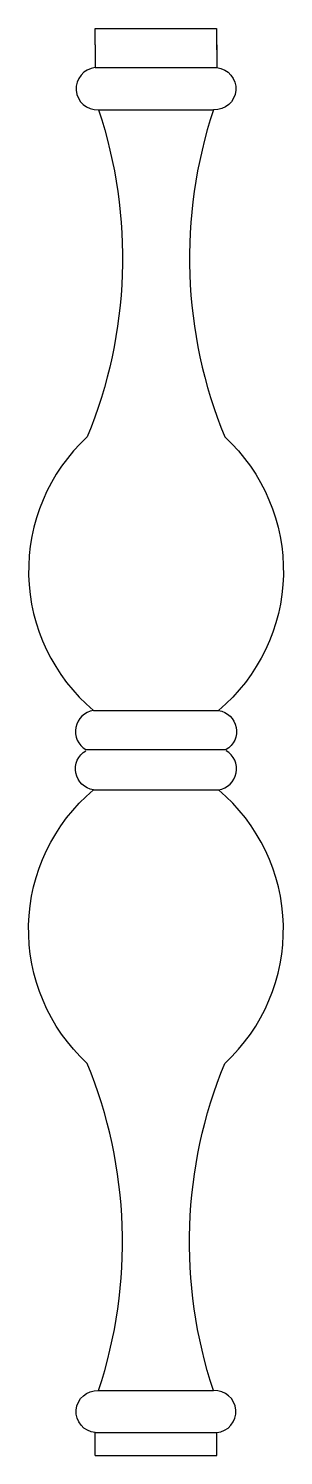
# Model space of a CAD drawing. Header units: metres. Extents: x -222 to 255, y 165 to 549.
# Drawn here: x 213.1 to 254.5, y 164.9 to 397.3 of the extents above; entities outside this region: 1.
import ezdxf

# ---------------------------------------------------------------- set-up
doc = ezdxf.new("R2010")
doc.units = ezdxf.units.M

msp = doc.modelspace()

# ---------------------------------------------------------------- linework, layer by layer
for p, q in [((-222.01, 549.03), (-215.97, 500.79)), ((223.95, 397.28), (243.66, 397.28)), ((223.95, 394.62), (223.95, 397.28)), ((243.66, 397.28), (243.66, 393.82)), ((243.66, 394.62), (243.7, 394.62)), ((223.95, 390.91), (243.7, 390.91)), ((224.47, 384.04), (243.18, 384.04)), ((223.65, 286.21), (231.04, 286.21)), ((231.04, 286.21), (244, 286.21)), ((222.41, 279.83), (245.24, 279.83)), ((223.65, 273.27), (244, 273.27)), ((224.47, 175.44), (243.18, 175.44)), ((223.95, 168.58), (243.7, 168.58)), ((223.95, 164.86), (243.7, 164.86)), ((243.7, 164.86), (243.67, 164.86))]:
    msp.add_line(p, q)
for points in [[(223.95, 394.62), (223.95, 390.91, 0.98), (224.47, 384.04, -0.18), (222.62, 330.75, 0.45), (223.65, 286.21, 0.7), (222.41, 279.83, 1.78)], [(243.7, 394.62), (243.7, 390.91, -0.98), (243.18, 384.04, 0.18), (245.03, 330.75, -0.45), (244, 286.21, -0.7), (245.24, 279.83, -1.78)], [(223.95, 164.86), (223.95, 168.58, -0.98), (224.47, 175.44, 0.18), (222.62, 228.73, -0.45), (223.65, 273.27, -0.7), (222.41, 279.65, -1.78)], [(243.7, 164.86), (243.7, 168.58, 0.98), (243.18, 175.44, -0.18), (245.03, 228.73, 0.45), (244, 273.27, 0.7), (245.24, 279.65, 1.78)]]:
    msp.add_lwpolyline(points, format="xyb")

doc.saveas('drawing.dxf')
